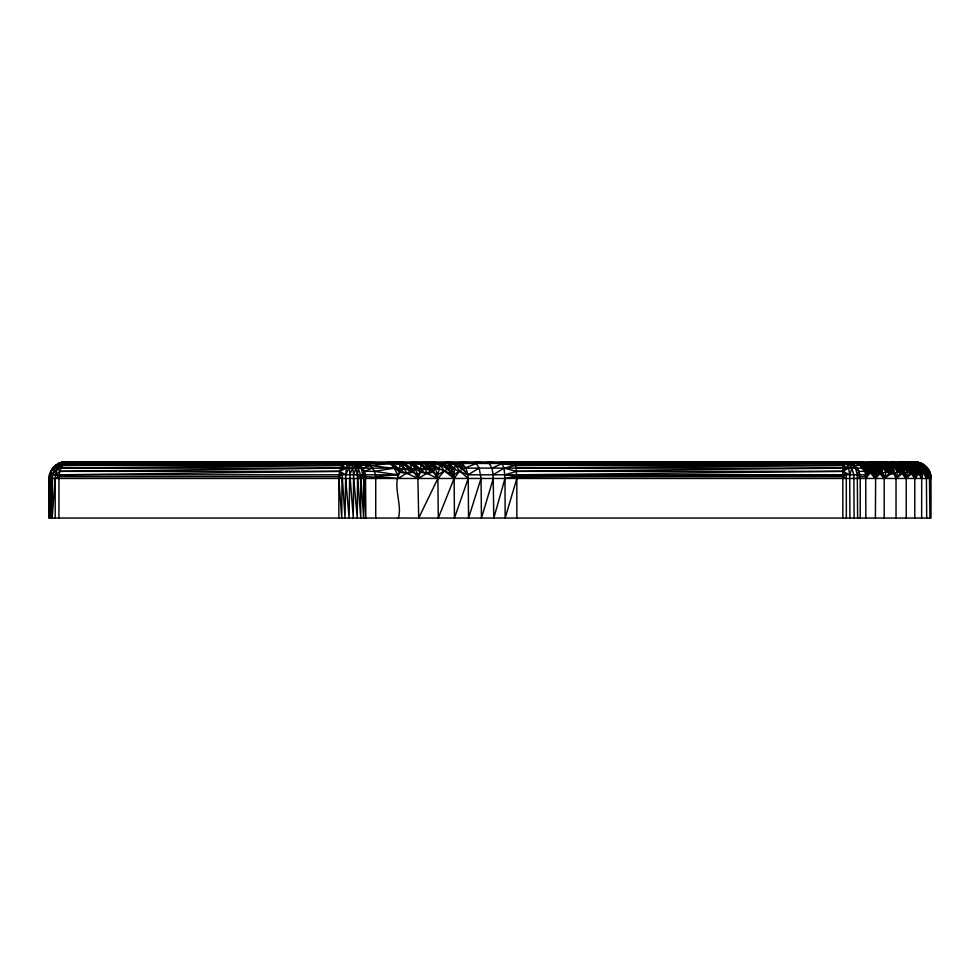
<?xml version="1.0" encoding="UTF-8"?>
<svg xmlns="http://www.w3.org/2000/svg" width="980" height="980" viewBox="0 0 980 980"><rect width="100%" height="100%" fill="white"/><g stroke="black" fill="none" stroke-linecap="round" stroke-linejoin="round"><path stroke-width="1.47" d="M846.365 518.04L846.291 474.81L842.825 471.343L516.534 471.343L504.026 468.122L493.161 474.81L493.798 518.04L504.994 478.461L504.026 468.122L501.233 461.96L842.825 462.315L846.414 463.454L848.582 468.122L849.746 474.81L849.893 518.04M854.095 518.04L853.862 474.81L850.42 463.454L849.035 462.315L845.446 461.96L874.27 463.454L878.129 464.361L882.514 466.443L886.239 471.429L894.863 474.81L896.026 478.461L896.026 518.04M875.397 518.04L875.667 472.654L867.165 463.234L858.725 462.131L859.607 461.96M884.193 518.04L884.193 478.461L882.858 473.193L880.91 466.725L878.129 464.361L867.974 461.96L875.851 467.521L879.758 468.122L882.858 473.193L884.193 478.461L891.09 473.732C890.452 467.644 885.381 463.393 879.721 461.96L878.129 464.361L880.555 467.178L882.858 473.193L886.239 471.429L883.801 465.267L878.852 463.001L867.974 461.96L877.823 467.815L882.723 474.81L874.209 472.385L869.946 473.193L864.421 471.343L858.848 471.343L850.42 463.454L844.895 461.96C853.837 461.298 860.44 470.094 860.232 478.461L860.232 518.04M906.231 518.04L906.243 478.461L907.492 471.429L904.27 465.267L898.378 461.96C907.37 461.69 915.933 465.329 921.702 471.993L921.641 518.04M914.793 518.04L914.793 478.461L915.577 471.429L911.608 464.361L905.189 461.96C913.47 461.702 921.494 465.353 926.37 471.993L926.7 518.04M929.934 518.04L929.395 471.343C926.688 465.733 920.722 462.009 914.512 461.96L65.489 461.96C56.681 461.85 48.878 469.665 49 478.461L49 518.04L931 518.04L931 478.461C931 472.152 927.019 466.186 921.372 463.454L913.433 461.96C921.212 461.617 928.893 467.105 930.596 474.81L929.934 478.461L924.385 466.701L917.807 462.989L913.433 461.96L921.359 464.349L923.589 466.394L926.945 471.343L926.713 478.461L917.06 463.454L910.224 461.96L917.623 464.349M352.212 461.96L356.438 463.454L360.567 474.81L360.787 518.04L357.345 474.81L355.863 468.122L353.106 463.454L349.444 461.96L351.122 463.454L352.727 468.122L353.584 474.81L353.302 518.04L348.905 461.96M349.627 478.461L349.125 518.04L345.622 478.461L346.161 468.122L347.9 461.96L346.602 462.131M345.622 478.461L345.046 518.04L342.143 474.81L339.619 471.343C340.673 467.534 342.522 462.487 347.055 461.96M882.723 474.81L879.758 468.122L880.555 467.178L876.855 464.042L867.974 461.96L874.27 463.454L877.823 467.815L879.967 473.732L875.397 478.461C868.341 471.356 863.111 461.066 851.314 461.96L861.837 463.454L866.357 467.521L868.145 472.568L865.475 474.81L467.962 474.81L451.511 468.122L447.566 469.151L437.57 474.81L433.442 472.189L431.935 468.808L424.952 468.538L420.249 472.189L418.154 478.461L411.637 468.808L410.118 463.454L412.127 461.96L417.811 474.81L418.717 518.04L437.889 478.461L433.442 472.189L435.01 468.122L430.269 463.454L430.685 461.96C434.826 466.345 437.546 472.421 437.889 478.461L438.293 518.04L454.132 478.461C454.549 471.797 450.139 466.823 446.549 461.96L448.571 463.454L451.511 468.122L451.425 473.769L454.132 478.461L454.451 518.04L468.22 478.461L467.962 474.81L465.941 468.122L460.955 461.96L458.567 463.454L446.549 461.96L443.462 463.454C424.989 461.139 406.774 464.3 388.08 461.96L399.718 472.189L406.957 473.426L418.154 478.461L431.212 470.902L431.935 468.808C439.579 467.093 446.757 472.605 453.838 474.81L462.315 469.151L476.158 463.454L479.183 468.122L481.033 478.461L481.45 518.04L493.32 478.461M338.823 518.04L338.872 476.66L339.619 471.343L343.233 468.122L342.008 465.427L62.61 465.427L57.636 468.122L52.491 474.81L52.173 518.04L55.456 474.81L57.636 468.122L61.667 463.454L66.003 461.96C57.232 462.474 49.355 469.371 49.625 478.461L49.625 518.04M865.83 518.04L865.744 476.66L864.519 467.815L859.962 461.96L870.289 463.454L873.829 467.227L878.533 473.193L875.397 478.461L868.145 467.227L864.348 463.234L859.962 461.96L865.573 463.124L870.755 466.799L875.851 467.521L878.533 473.193L876.843 467.668L871.624 463.454L875.851 467.521M68.441 461.96C61.066 463.099 59.045 472.091 58.935 478.461L58.935 518.04M50.666 518.04L51.181 471.343C54.586 466.443 59.021 461.641 65.574 461.96L59.217 463.454L55.382 465.427L50.605 471.343L61.667 463.454L66.395 461.96L347.9 461.96M437.57 474.81L439.346 469.151L439.542 464.679L441.6 463.454C451.903 461.85 461.629 466.86 467.962 474.81L479.183 468.122M873.829 467.227L876.635 472.826L875.397 478.461L873.829 467.227L867.165 463.234M451.511 468.122L443.462 463.454L448.889 468.808L451.425 473.769C442.825 460.135 425.418 464.716 412.127 461.96L418.68 468.808L420.249 472.189L417.811 474.81L413.217 472.189L406.957 473.426L400.6 470.902L399.705 469.151L399.963 464.679L402.168 463.454L413.977 463.454L421.314 464.679L430.379 469.151L431.212 470.902L433.442 472.189L427.305 473.426L420.249 472.189L410.118 463.454M925.206 470.498L925.965 472.605L923.025 468.122L917.06 463.454C923.307 465.39 927.227 472.017 926.713 478.461L925.965 472.605L926.945 471.343C917.991 458.236 926.308 475.19 926.713 478.461L926.223 474.81L924.067 470.51L920.637 466.701L918.076 466.701L917.893 468.122L921.077 474.81L921.641 478.461L914.267 466.75L911.608 464.361L916.986 467.815L921.077 474.81L917.513 473.193L907.308 463.001L905.189 461.96C911.914 463.001 919.314 464.679 922.707 471.343L921.641 478.461C921.996 472.127 918.909 466.37 913.63 462.989L910.224 461.96L921.359 464.349L917.917 462.315M929.395 471.343L920.294 463.454L924.618 465.427L927.582 470.51L926.945 471.343C923.748 464.888 916.851 462.805 910.224 461.96L917.464 464.03L924.067 470.51C918.811 476.354 917.598 463.981 911.976 463.454L921.077 474.81L921.139 472.323C918.885 465.488 911.89 462.523 905.189 461.96L912.674 464.361L916.533 467.668L918.762 473.732L914.793 478.461C909.722 472.434 907.431 463.307 898.378 461.96C904.957 463.099 912.527 464.606 915.577 471.429L913.801 473.193L914.793 478.461L917.513 473.193L914.267 466.75L907.308 463.001L912.245 466.296L915.577 471.429L908.08 464.361L898.378 461.96C906.304 463.736 914.463 469.726 914.793 478.461M906.243 478.461L905.153 473.193L901 467.815L895.512 464.042L889.865 461.96L899.493 463.001L908.313 468.697L909.734 473.193L906.243 478.461L905.324 474.81L902.004 473.732L896.026 478.461L892.376 467.178L889.767 464.361L889.865 461.96C898.709 463.736 900.277 473.23 906.243 478.461L911.253 473.732L909.857 467.815L905.079 463.454L904.148 464.361L904.283 466.296L907.492 471.429L914.083 474.81L909.857 467.815L904.27 465.267L909.722 469.396L914.083 474.81M898.378 461.96L907.1 464.042L911.033 467.178L913.801 473.193L910.935 468.122L911.853 466.443M922.474 465.059L919.975 463.124L915.124 462.193M357.345 474.81L358.582 468.122L354.882 463.454L351.379 461.96L389.746 463.454C376.859 464.643 363.409 467.987 351.379 461.96M439.346 469.151L430.685 461.96L435.157 462.609L439.542 464.679L444.454 470.976L437.889 478.461L421.302 470.902L420.445 469.151L421.314 464.679L424.083 463.454L430.379 469.151L426.165 463.454L435.01 468.122M55.174 468.122L55.799 465.427L62.279 462.315L65.832 461.96L60.16 463.454L55.174 468.122L52.491 474.81L51.181 471.343M453.838 474.81L455.075 464.679L456.766 463.454L857.353 463.454L861.346 464.03L865.438 467.668L868.145 472.568L865.83 478.461L869.946 473.193L868.145 467.227L861.837 463.454L860.22 465.427L854.768 465.427L850.42 463.454M871.869 472.826L872.396 470.559L870.755 466.799L864.348 463.234L861.837 463.454M900.253 473.193L894.863 465.267L899.015 468.697L900.253 473.193L896.026 478.461L897.705 471.429L894.618 466.296L894.985 464.361L896.467 463.454L903.756 466.443L907.492 471.429L905.153 473.193L905.324 474.81C899.775 466.125 889.975 461.433 879.721 461.96L886.998 466.725L894.863 474.81L892.621 466.725L889.767 464.361L879.721 461.96L889.767 464.361L893.968 466.443L897.705 471.429L902.004 473.732L900.363 467.668L895.512 464.042L900.596 469.396L901 467.815L896.467 463.454L889.865 461.96L899.763 464.361L907.492 471.429L898.672 464.042L889.865 461.96M398.309 518.04C403.295 503.634 388.791 478.73 404.127 468.538C411.184 468.893 417.958 468.857 424.952 468.538L431.212 470.902M876.843 467.668L879.967 473.732L884.193 478.461L886.239 471.429L883.311 466.296L878.852 463.001L884.168 464.361L886.19 463.454L891.825 468.122L894.826 473.193L897.705 471.429L896.137 467.043L889.999 463.001C894.85 463.05 897.643 467.546 902.225 468.122L905.153 473.193L902.556 467.178L899.493 463.001L904.148 464.361L908.472 467.448L909.722 469.396L909.305 467.668L904.491 464.042L908.472 467.448M513.765 461.96L515.039 463.454L516.154 468.122L516.84 478.461L505.141 518.04L504.994 478.461L516.815 476.66L842.825 474.81M481.033 478.461L468.55 518.04L468.22 478.461L459.645 470.976L455.075 464.679L450.874 462.609L446.549 461.96L455.137 469.151M49.306 518.04L49.147 478.461L51.033 474.81M896.467 463.454L902.225 468.122L902.678 466.725L904.283 466.296M353.584 474.81L355.863 468.122L354.882 463.454L350.644 461.96M351.122 463.454L345.683 474.81L339.619 471.343L59.866 471.343L55.456 474.81L58.996 476.66L338.872 476.66L342.143 474.81M375.732 518.04L375.732 478.461C375.72 472.47 372.706 466.419 367.39 463.454L360.567 465.427L363.715 478.461L363.666 518.04L360.922 478.461L364.511 471.343L360.567 465.427L355.03 462.315M884.168 464.361L883.311 466.296L880.555 467.178M883.311 466.296L889.791 469.396L890.44 467.815L886.19 463.454M363.237 474.81L365.76 476.66L397.978 478.461L410.743 470.902L411.637 468.808L404.838 463.454L410.743 470.902L413.217 472.189L415.116 468.122M858.848 471.343L857.304 474.81L857.61 518.04M349.603 474.81L352.727 468.122L353.106 463.454L349.309 462.046M891.09 473.732L888.039 468.697L883.801 465.267L891.825 468.122L892.621 466.725L894.618 466.296M59.168 474.81L339.619 471.343L346.161 468.122L349.076 463.454L348.402 461.96L347.079 463.454L342.008 465.427L61.03 468.122M459.645 470.976L454.132 478.461L444.454 470.976M360.567 474.81L357.541 478.461L357.271 518.04L353.694 478.461M884.193 478.461L889.105 473.193L888.039 468.697L884.867 464.042L890.44 467.815L894.826 473.193M57.306 465.427L62.083 462.315L66.285 461.96M314.788 462.131L317.275 462.131L314.09 462.131M365.76 476.66L363.715 478.461L365.834 518.04L365.503 474.81L364.511 471.343L356.438 463.454M857.61 478.461L860.146 476.66L865.744 476.66L868.145 472.568L864.519 467.815L854.303 462.315M843.376 461.96L515.039 463.454M844.895 461.96L848.533 463.454L848.582 468.122L842.825 471.343L516.754 474.81M58.935 463.454L55.799 465.427M846.414 463.454L843.02 462.131L844.295 461.96L846.414 463.454L842.825 465.427L516.154 468.122M60.16 463.454L62.279 462.315L58.629 463.454L391.853 463.454L399.963 464.679L404.127 468.538L406.957 473.426M842.825 468.122L516.534 471.343L504.884 474.81L516.815 476.66L842.825 476.66L846.291 474.81M809.921 461.96L827.929 461.96L823.445 462.058M825.295 462.131L824.254 462.131M58.996 476.66L55.186 478.461L55.211 518.04M493.161 474.81L491.948 468.122L502.446 463.454L514.402 462.315L842.825 461.96L842.825 518.04M372.584 468.122L364.511 471.343L374.336 471.343L397.623 474.81L399.718 472.189L398.113 468.808L391.853 463.454L388.08 461.96L402.168 463.454L409.873 469.151M397.978 478.461L397.623 474.81L391.853 463.454L394.07 462.609L402.168 463.454L404.127 468.538L410.743 470.902M61.213 463.075L65.648 461.96M362.833 468.122L370.207 465.427L399.705 469.151L404.127 468.538M843.89 461.96L842.825 462.315L844.625 463.454L842.825 465.427L515.652 465.427L488.334 461.96L491.948 468.122M242.575 462.131L243.64 462.131M814.16 462.131L814.797 461.96M829.864 462.131L830.501 461.96M836.565 462.131L837.202 461.96M851.926 462.131L852.563 461.96M867.631 462.131L868.268 461.96M66.481 462.315L61.667 463.454L62.61 465.427L343.625 463.454M504.026 468.122L515.652 465.427L842.825 463.454M349.272 462.131L354.882 463.454M390.996 462.131L391.731 461.96M844.821 461.96L844.074 462.131L845.446 461.96M860.526 461.96L859.779 462.131L862.584 461.96M340.048 462.131L340.881 461.96M242.342 462.131L243.212 461.96L242.036 462.131M818.263 462.131L819.17 461.96M833.159 462.131L834.887 461.96M853.899 462.131L854.817 461.96M869.615 462.131L870.522 461.96M347.471 461.96L64.484 463.454M394.891 462.131L395.896 461.96M870.755 466.799L862.633 468.122L465.941 468.122L458.567 463.454L462.315 469.151L456.766 463.454L446.549 461.96M374.336 471.343L394.866 468.122L52.638 468.122M343.723 462.131L344.801 461.96M821.681 462.131L822.833 461.96M830.317 462.131L831.469 461.96M837.398 462.131L838.537 461.96M855.552 462.131L856.692 461.96M871.257 462.131L872.408 461.96M398.052 462.131L399.264 461.96M398.921 462.131L400.183 461.96M828.173 462.131L829.497 461.96M839.97 462.131L841.293 461.96M842.347 462.131L843.658 461.96M856.789 462.131L858.113 461.96M858.051 462.131L859.374 461.96L857.819 462.131M872.494 462.131L873.817 461.96M400.318 462.131L401.678 461.96M400.857 462.131L402.253 461.96M825.858 462.131L827.292 461.96M826.851 462.131L828.284 461.96M841.563 462.131L842.996 461.96M857.561 462.131L858.995 461.96M873.266 462.131L874.699 461.96M401.567 462.131L403.025 461.96M401.751 462.131L403.209 461.96M826.397 462.131L827.867 461.96M842.114 462.131L843.572 461.96M873.523 462.131L874.993 461.96M375.646 476.66L397.623 474.81L49.404 474.81M157.155 462.107L160.144 461.96M260.362 462.082L263.02 461.96M821.877 462.082L827.929 461.96M852.772 462.082L858.75 461.96M87.33 462.082L94.546 461.96M340.636 468.122L59.866 471.343L57.636 468.122M920.024 463.454L922.695 465.255M913.433 461.96L921.029 464.03L927.362 468.122L924.618 465.427M926.284 468.122L929.505 474.81L930.596 474.81C928.428 467.68 922.192 461.911 914.512 461.96L922.425 464.03L913.911 461.96M49.147 478.461L49.098 476.66L50.666 478.461M49 478.461L931 478.461L929.848 472.568L930.902 476.66L929.934 478.461L927.582 470.51L924.385 466.701L927.582 470.51L929.505 474.81M292.824 461.96L312.644 462.07M876.488 461.96L879.477 462.07M833.907 461.96L836.675 462.107M389.746 463.454L361.449 461.96L367.39 463.454M460.955 461.96L476.158 463.454L474.7 461.96L489.694 463.454M388.08 461.96L394.07 462.609L399.963 464.679M315.793 461.96L317.177 462.131L316.332 461.96M347.226 461.96L348.696 462.131M331.522 461.96L332.992 462.131M300.101 461.96L301.571 462.131M190.132 461.96L191.602 462.131M174.428 461.96L175.898 462.131M174.024 461.96L175.469 462.131M96.285 461.96L97.755 462.131M96.481 461.96L97.939 462.131M346.981 461.96L348.415 462.131M331.105 461.96L333.249 462.131M300.394 461.96L302.11 462.131M190.72 461.96L192.141 462.131M174.722 461.96L176.155 462.131M424.083 463.454L412.127 461.96M97.253 461.96L98.649 462.131M172.835 461.96L174.22 462.131M97.816 461.96L99.188 462.131M346.246 461.96L348.464 462.131M332.698 461.96L334.021 462.131M329.893 461.96L331.216 462.131M302.391 461.96L303.714 462.131M301.276 461.96L302.6 462.131M192.423 461.96L193.746 462.131M190.059 461.96L191.37 462.131M175.604 461.96L176.927 462.131M346.516 461.96L347.79 462.131L346.908 461.96M189.422 461.96L190.696 462.131L189.814 461.96M170.9 461.96L172.161 462.131M99.311 461.96L100.585 462.131M443.462 463.454L447.566 469.151L441.6 463.454L435.157 462.609L433.136 463.454L437.913 468.808L432.18 463.454M100.242 461.96L101.454 462.131M430.685 461.96L441.6 463.454M456.766 463.454L450.874 462.609L449.269 463.454L453.936 468.808L448.571 463.454M345.07 461.96L346.222 462.131M334.107 461.96L335.258 462.131M327.92 461.96L329.072 462.131M305.135 461.96L306.287 462.131M302.697 461.96L303.837 462.131M195.179 461.96L196.319 462.131M177.013 461.96L178.164 462.131M103.611 461.96L104.603 462.131M316.405 462.131L315.805 462.131M915.161 462.18C921.567 461.788 929.31 468.465 929.518 472.654M344.421 462.131L343.392 462.131M335.993 461.96L336.912 462.131M325.311 461.96L326.23 462.131M308.798 461.96L309.717 462.131M304.572 461.96L305.49 462.131M198.83 461.96L199.749 462.131M178.899 461.96L179.818 462.131M914.757 462.462L917.39 462.964M915.21 462.217C921.8 462.499 927.815 466.921 929.983 473.193L927.08 467.815L921.372 463.454M914.646 462.462L917.182 462.964M915.136 462.217L918.799 463.16M914.855 462.56L917.598 463.16M345.989 461.96L346.736 462.131L343.931 461.96M188.895 461.96L189.642 462.131L186.837 461.96M846.144 461.96L846.879 461.96M107.776 461.96L108.511 462.131M879.721 461.96L888.591 464.042L892.376 467.178M922.78 464.826C915.345 460.196 928.342 467.717 928.501 470.559L922.266 464.165L920.036 463.307M905.189 461.96L915.075 464.349M910.224 461.96L919.73 464.349L917.807 462.989L923.589 466.394M341.628 461.96L342.265 462.131M338.247 461.96L338.884 462.131M322.187 461.96L322.824 462.131M313.171 461.96L313.808 462.131M306.826 461.96L307.463 462.131M203.203 461.96L203.84 462.131M181.153 461.96L181.79 462.131M909.857 467.815L910.935 468.122L907.1 464.042M911.976 463.454L916.986 467.815L917.133 469.396L914.267 466.75L916.533 467.668M900.596 469.396L896.137 467.043M919.497 462.781L920.428 463.234M897.876 466.725L899.42 467.448M848.582 468.122L842.825 465.427L845.703 468.122L842.825 471.343L849.746 474.81L852 468.122L848.533 463.454L844.356 462.131M920.024 463.234L921.996 464.165M842.825 476.66L846.365 478.461M338.872 476.66L342.008 478.461L341.751 518.04L338.823 478.461M918.076 466.701L921.702 471.993L918.677 466.394L913.63 462.989L919.534 466.394M913.63 462.989L918.958 466.26L922.707 471.343L920.637 466.701M907.308 463.001L912.931 466.443L917.513 473.193M346.161 468.122L342.008 465.427L345.254 463.454L345.364 462.315L347.079 463.454M917.807 462.989L923.05 466.394L926.37 471.993L922.878 467.154M860.146 476.66L857.304 474.81L854.768 465.427M920.134 463.075L926.308 467.227L928.501 470.559M391.853 463.454L399.705 469.151M911.608 464.361L915.822 467.448M926.529 467.374L929.052 471.735L926.308 467.227L921.225 463.454L926.529 467.374L929.983 473.193M921.225 463.454L926.639 467.448M884.867 464.042L889.742 467.668L889.791 469.396M868.145 467.227L874.209 472.385M922.266 464.165L925.561 466.799L929.224 472.385M905.079 463.454L910.935 468.122M421.302 470.902L412.69 463.454M899.493 463.001L903.756 466.443M398.113 468.808L400.6 470.902M874.27 463.454L879.758 468.122L876.855 464.042M889.999 463.001L893.968 466.443M420.445 469.151L413.977 463.454L416.757 462.609L421.314 464.679L424.952 468.538L427.305 473.426M880.91 466.725L886.239 471.429M892.621 466.725L897.705 471.429M426.165 463.454L431.935 468.808M878.852 463.001L882.514 466.443M876.635 472.826L874.307 470.559L872.396 470.559L875.397 478.461M907.088 466.725L909.722 469.396M925.108 467.362L928.232 470.559L925.5 467.227M925.353 466.137L927.105 467.926M458.567 463.454L467.962 474.81M860.22 465.427L864.421 471.343M898.672 464.042L902.225 468.122M888.591 464.042L891.825 468.122M922.756 466.701L926.37 471.993M884.94 467.043L889.105 473.193M905.679 467.043L909.734 473.193M890.44 467.815L894.863 474.81M901 467.815L905.324 474.81M917.893 468.122L921.065 473.34M926.308 467.227L928.881 471.564M926.088 473.34L923.025 468.122L926.223 474.81L926.027 472.323M929.848 472.568L931 478.461M49.098 476.66L49.306 478.461M921.139 472.323L921.641 478.461M516.84 478.461L516.84 518.04M243.016 461.96L241.668 462.131L243.028 461.96"/></g></svg>
